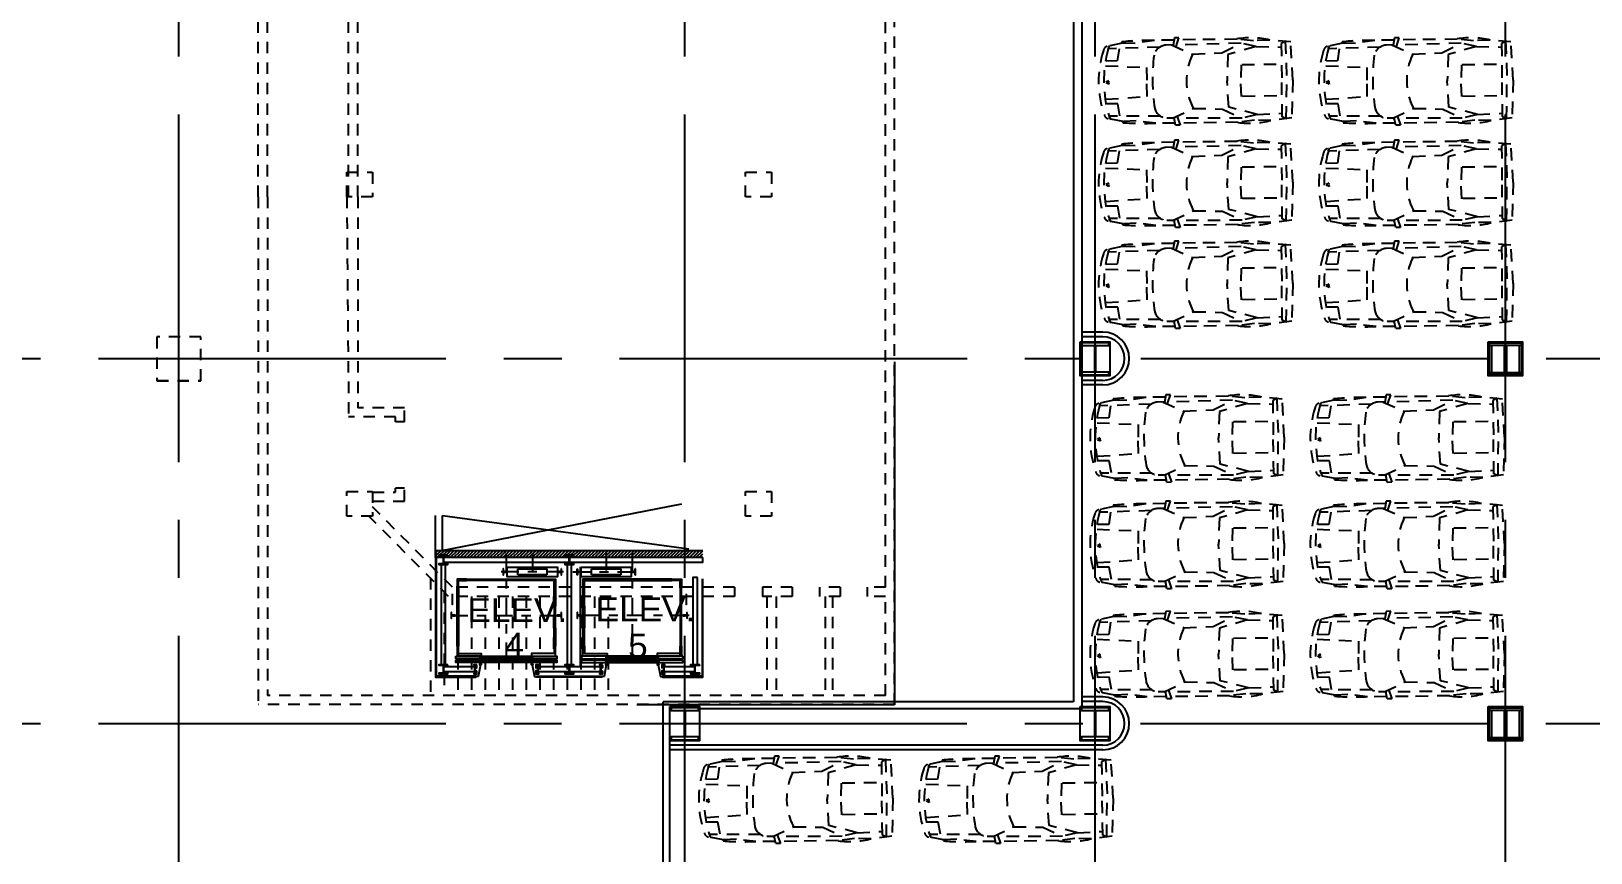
# Model space of a CAD drawing. Header units: millimetres. Extents: x 2148 to 2681, y 758 to 986.
# Drawn here: x 2517.98 to 2535.08, y 941.55 to 950.56 of the extents above; entities that cross this region are included whole.
import ezdxf

# ---------------------------------------------------------------- set-up
doc = ezdxf.new("R2010")
doc.units = ezdxf.units.MM
for name, pattern in [('ACAD_ISO02W100', [15, 12, -3]), ('CENTER2', [28.575, 19.05, -3.175, 3.175, -3.175]), ('DASHED2', [0.375, 0.25, -0.125]), ('HIDDEN', [0.375, 0.25, -0.125])]:
    doc.linetypes.add(name, pattern=pattern)
for name, color, linetype in [('A-Hatch', 253, 'Continuous'), ('ar elev', 2, 'Continuous'), ('cladding', 2, 'Continuous'), ('COL-EX', 2, 'Continuous'), ('COL-IN', 2, 'Continuous'), ('D', 1, 'Continuous'), ('DR', 7, 'Continuous'), ('ELAYOUT', 4, 'Continuous'), ('HATCH', 8, 'Continuous'), ('S_GRID LINES', 252, 'Continuous')]:
    doc.layers.add(name, color=color, linetype=linetype)
doc.styles.add('MMTX$0$ESMX$0$X-OPTA1D', font='x-opta1d')
pattern_1 = [(45, (194.40509, -15.722748), (-0.01796051224, 0.01796051224), [])]

# ---------------------------------------------------------------- blocks, each defined once
blk = doc.blocks.new('CAR-PL4')
at = {"layer": 'DR', "color": 8, "linetype": 'HIDDEN'}
for p, q in [((-1.084, -0.357), (-1.024, -0.06)), ((-0.972, -0.074), (-1.039, -0.108)), ((-0.991, -1.103), (-0.972, -0.074)), ((-0.973, -0.292), (-0.73, -0.253)), ((-0.73, -0.253), (-0.73, -0.034)), ((-0.637, -0.02), (-0.591, -0.835)), ((-0.34, -0.081), (-0.31, -0.024)), ((-0.307, -0.073), (-0.34, -0.081)), ((-0.303, -0.073), (-0.271, -0.081)), ((-0.271, -0.081), (-0.301, -0.024)), ((0.027, -0.02), (-0.019, -0.835)), ((0.12, -0.253), (0.119, -0.034)), ((0.362, -0.292), (0.12, -0.253)), ((0.361, -0.074), (0.428, -0.108)), ((0.381, -1.103), (0.361, -0.074)), ((0.473, -0.357), (0.413, -0.06)), ((-1.127, -1.001), (-1.074, -0.615)), ((-1.106, -0.352), (-1.073, -0.343)), ((-1.074, -0.615), (-1.084, -0.357)), ((0.495, -0.352), (0.462, -0.343)), ((0.463, -0.615), (0.473, -0.357)), ((0.516, -1.001), (0.463, -0.615)), ((-0.591, -0.835), (-0.295, -0.833)), ((-0.019, -0.835), (-0.316, -0.833)), ((-1.13, -1.385), (-1.127, -1.001)), ((-1.032, -1.366), (-1.03, -1.221)), ((0.421, -1.366), (0.42, -1.221)), ((0.519, -1.385), (0.516, -1.001)), ((-1.174, -1.393), (-1.024, -1.365)), ((-1.174, -1.485), (-1.174, -1.393)), ((-0.999, -1.426), (-1.174, -1.485)), ((-1.133, -1.81), (-1.13, -1.47)), ((-1.047, -2.715), (-1.033, -1.437)), ((-1.032, -1.337), (-0.843, -1.75)), ((0.421, -1.337), (0.232, -1.75)), ((0.388, -1.426), (0.563, -1.485)), ((0.563, -1.393), (0.414, -1.365)), ((0.436, -2.715), (0.422, -1.437)), ((0.522, -1.81), (0.52, -1.47)), ((0.563, -1.485), (0.563, -1.393)), ((-1.128, -2.637), (-1.133, -1.81)), ((-0.843, -1.75), (-0.863, -2.33)), ((0.232, -1.75), (0.252, -2.33)), ((0.517, -2.637), (0.522, -1.81)), ((-0.863, -2.33), (-1.041, -2.697)), ((-0.98, -3.015), (-0.828, -2.453)), ((-0.828, -2.453), (-0.302, -2.428)), ((0.217, -2.453), (-0.309, -2.428)), ((0.369, -3.015), (0.217, -2.453)), ((0.252, -2.33), (0.43, -2.697)), ((-1.094, -2.961), (-1.128, -2.637)), ((-0.98, -3.015), (-1.047, -2.715)), ((-0.618, -2.711), (-0.304, -2.7)), ((-0.616, -3.41), (-0.618, -2.711)), ((0.007, -2.711), (-0.306, -2.7)), ((0.005, -3.41), (0.007, -2.711)), ((0.369, -3.015), (0.436, -2.715)), ((0.483, -2.961), (0.517, -2.637)), ((-1.102, -3.289), (-1.094, -2.961)), ((-0.98, -3.015), (-0.962, -3.514)), ((0.369, -3.015), (0.351, -3.514)), ((0.491, -3.289), (0.483, -2.961)), ((-1.059, -3.702), (-1.102, -3.289)), ((0.448, -3.702), (0.491, -3.289)), ((-1.076, -3.594), (-0.301, -3.614)), ((-1.074, -3.597), (-1.032, -3.514)), ((-0.304, -3.733), (-1.059, -3.702)), ((-1.032, -3.514), (-0.302, -3.514)), ((0.465, -3.594), (-0.31, -3.614)), ((0.421, -3.514), (-0.309, -3.514)), ((-0.307, -3.733), (0.448, -3.702)), ((0.463, -3.597), (0.421, -3.514))]:
    blk.add_line(p, q, dxfattribs=at)
for centre, radius, start, end in [((-0.926, -0.08), 0.1, 99.1082, 168.6925), ((-0.305, -2.397), 2.416, 73.9881, 106.0119), ((-0.305, -1.881), 2.004, 71.4744, 108.5256), ((0.315, -0.08), 0.1, 11.3075, 80.8918), ((4.35, -0.819), 5.477, 175.0805, 181.8902), ((-4.96, -0.819), 5.477, 358.1098, 4.9195), ((-0.772, -1.237), 0.259, 103.928, 176.4903), ((-0.305, -4.704), 3.756, 81.9077, 98.0923), ((0.161, -1.237), 0.259, 3.5097, 76.072), ((-0.305, -2.814), 1.192, 63.3754, 116.6246), ((0.437, -2.887), 1.591, 170.8054, 194.642), ((-1.048, -2.887), 1.591, 345.358, 9.1946)]:
    blk.add_arc(centre, radius, start, end, dxfattribs=at)
blk = doc.blocks.new('EXISTING')
at = {"layer": 'HATCH', "linetype": 'HIDDEN', "ltscale": 0.5}
for p, q in [((-79723.244, -2172.163), (-79723.244, -2155.605)), ((-79723.144, -2173.45), (-79723.144, -2155.605)), ((-79730.123, -2167.884), (-79730.123, -2157.376)), ((-79730.023, -2167.884), (-79730.023, -2157.376)), ((-79729.132, -2167.884), (-79729.132, -2164.298)), ((-79729.032, -2167.884), (-79729.032, -2164.298)), ((-79730.123, -2167.884), (-79730.123, -2173.45)), ((-79730.023, -2167.884), (-79730.023, -2173.35)), ((-79729.153, -2167.884), (-79729.132, -2170.295)), ((-79729.032, -2167.884), (-79729.032, -2170.195)), ((-79728.519, -2170.195), (-79729.032, -2170.195)), ((-79728.519, -2170.349), (-79728.519, -2170.195)), ((-79728.619, -2170.295), (-79729.132, -2170.295)), ((-79728.619, -2170.349), (-79728.619, -2170.295)), ((-79728.519, -2170.349), (-79728.619, -2170.349)), ((-79728.869, -2171.12), (-79728.619, -2171.12)), ((-79728.619, -2171.12), (-79728.619, -2171.075)), ((-79728.519, -2171.075), (-79728.619, -2171.075)), ((-79728.519, -2171.22), (-79728.519, -2171.075)), ((-79728.869, -2171.22), (-79728.519, -2171.22)), ((-79727.994, -2172.163), (-79728.869, -2171.283)), ((-79728.036, -2172.263), (-79728.909, -2171.384)), ((-79728.236, -2172.061), (-79728.236, -2173.35)), ((-79724.901, -2172.163), (-79727.994, -2172.163)), ((-79724.901, -2172.163), (-79724.901, -2172.263)), ((-79724.267, -2172.163), (-79724.593, -2172.163)), ((-79724.593, -2172.163), (-79724.593, -2172.263)), ((-79724.267, -2172.163), (-79724.267, -2172.263)), ((-79723.742, -2172.163), (-79723.969, -2172.163)), ((-79723.969, -2172.163), (-79723.969, -2172.263)), ((-79723.742, -2172.163), (-79723.742, -2172.263)), ((-79723.244, -2172.163), (-79723.444, -2172.163)), ((-79723.444, -2172.163), (-79723.444, -2172.263)), ((-79728.086, -2172.213), (-79728.086, -2173.35)), ((-79724.901, -2172.263), (-79728.036, -2172.263)), ((-79727.936, -2172.263), (-79727.936, -2173.35)), ((-79727.786, -2172.263), (-79727.786, -2173.35)), ((-79727.636, -2172.263), (-79727.636, -2173.35)), ((-79727.486, -2172.263), (-79727.486, -2173.35)), ((-79727.336, -2172.263), (-79727.336, -2173.35)), ((-79727.186, -2172.263), (-79727.186, -2173.35)), ((-79727.036, -2172.263), (-79727.036, -2173.35)), ((-79726.886, -2172.263), (-79726.886, -2173.35)), ((-79726.736, -2172.263), (-79726.736, -2173.35)), ((-79726.586, -2172.263), (-79726.586, -2173.35)), ((-79726.436, -2172.263), (-79726.436, -2173.35)), ((-79726.286, -2172.263), (-79726.286, -2173.35)), ((-79724.267, -2172.263), (-79724.593, -2172.263)), ((-79724.545, -2172.263), (-79724.545, -2173.35)), ((-79724.443, -2172.263), (-79724.443, -2173.35)), ((-79723.742, -2172.263), (-79723.969, -2172.263)), ((-79723.905, -2172.263), (-79723.905, -2173.35)), ((-79723.826, -2172.263), (-79723.826, -2173.35)), ((-79723.244, -2172.263), (-79723.444, -2172.263)), ((-79723.244, -2173.35), (-79723.244, -2172.263)), ((-79723.244, -2173.35), (-79730.023, -2173.35)), ((-79723.144, -2173.45), (-79730.123, -2173.45))]:
    blk.add_line(p, q, dxfattribs=at)
at = {"layer": 'HATCH', "linetype": 'HIDDEN', "ltscale": 0.5, "elevation": 0}
for points in [[(-79728.869, -2167.614), (-79728.869, -2167.884), (-79729.153, -2167.884), (-79729.153, -2167.614)], [(-79724.494, -2167.614), (-79724.494, -2167.884), (-79724.779, -2167.884), (-79724.779, -2167.614)], [(-79728.869, -2171.114), (-79728.869, -2171.384), (-79729.153, -2171.384), (-79729.153, -2171.114)], [(-79724.494, -2171.114), (-79724.494, -2171.384), (-79724.779, -2171.384), (-79724.779, -2171.114)]]:
    blk.add_lwpolyline(points, close=True, dxfattribs=at)

msp = doc.modelspace()

# ---------------------------------------------------------------- hatches: boundary and pattern name
at = {"layer": 'HATCH'}
h = msp.add_hatch(dxfattribs=at)
h.set_pattern_fill('ANSI31', color=256, scale=0.008, style=0)
h.set_pattern_definition(pattern_1)
h.paths.add_polyline_path([(2522.4142418, 944.8659566), (2522.4142418, 944.7909566), (2522.4968782, 944.7909566), (2522.4968782, 944.80343), (2522.4960986, 944.8065483), (2522.4937599, 944.8088871), (2522.4906415, 944.8096667), (2522.4493233, 944.8096667), (2522.4493233, 944.8159034), (2522.5491107, 944.8159034), (2522.5491107, 944.8096667), (2522.5077925, 944.8096667), (2522.5046741, 944.8088871), (2522.5023353, 944.8065483), (2522.5007762, 944.80343), (2522.5007762, 944.7909566), (2523.87831, 944.7909566), (2523.87831, 944.80343), (2523.8775304, 944.8065483), (2523.8751916, 944.8088871), (2523.8720732, 944.8096667), (2523.8299754, 944.8096667), (2523.8299754, 944.8159034), (2523.9305424, 944.8159034), (2523.9305424, 944.8096667), (2523.8892242, 944.8096667), (2523.8853263, 944.8088871), (2523.8829875, 944.8065483), (2523.8822079, 944.80343), (2523.8822079, 944.7909566), (2525.191562, 944.7909566), (2525.191562, 944.8659566)])
h = msp.add_hatch(dxfattribs=at)
h.set_pattern_fill('ANSI31', color=256, scale=0.008, style=0)
h.set_pattern_definition(pattern_1)
h.paths.add_polyline_path([(2525.191562, 944.8659566), (2525.3465775, 944.8659566), (2525.3465775, 944.7909566), (2525.191562, 944.7909566)])

# ---------------------------------------------------------------- linework, layer by layer
at = {"ltscale": 0.5}
for p, q in [((2522.4142418, 944.7948902, 0), (2522.4142418, 945.2527429, 0)), ((2522.4892418, 944.8659566, 0), (2522.4892418, 945.2527429, 0))]:
    msp.add_line(p, q, dxfattribs=at)
at = {"ltscale": 0.05}
msp.add_line((2524.0005214, 944.6905716, 0), (2524.0005214, 943.5934157, 0), dxfattribs=at)
at = {"layer": 'A-Hatch'}
msp.add_line((2522.4142418, 944.7909566, 0), (2522.4142418, 944.8659566, 0), dxfattribs=at)
at = {"layer": 'ar elev', "color": 8, "linetype": 'CENTER2', "ltscale": 0.01}
for p, q in [((2523.1899329, 944.8408502, 0), (2523.1899329, 943.6137771, 0)), ((2523.4752624, 944.8408502, 0), (2523.4752624, 944.5555207, 0)), ((2524.286035, 944.8408503, 0), (2524.286035, 944.5555207, 0)), ((2524.570585, 944.8408503, 0), (2524.570585, 943.6137772, 0)), ((2523.8158472, 944.6334796, 0), (2523.1086624, 944.6334796, 0)), ((2523.9204747, 944.6334796, 0), (2524.6354333, 944.6334796, 0)), ((2522.5771759, 944.1571507, 0), (2523.8026898, 944.1571507, 0)), ((2525.1936372, 944.1571507, 0), (2523.9406771, 944.1571507, 0))]:
    msp.add_line(p, q, dxfattribs=at)
at = {"layer": 'ar elev', "color": 8}
for p, q in [((2522.6052411, 944.3816723, 0), (2522.5896493, 944.3816723, 0)), ((2522.5974452, 944.3840111, 0), (2522.595886, 944.3832315, 0)), ((2522.595886, 944.3832315, 0), (2522.595886, 944.3801131, 0)), ((2522.595886, 944.3801131, 0), (2522.5990044, 944.3801131, 0)), ((2522.5974452, 944.3894682, 0), (2522.5974452, 944.274089, 0)), ((2522.5990044, 944.3832315, 0), (2522.5974452, 944.3840111, 0)), ((2522.599784, 944.3816723, 0), (2522.5990044, 944.3832315, 0)), ((2522.5990044, 944.3801131, 0), (2522.599784, 944.3816723, 0)), ((2525.1708686, 944.3816723, 0), (2525.1560564, 944.3816723, 0)), ((2525.1630727, 944.3840111, 0), (2525.1615135, 944.3832315, 0)), ((2525.1615135, 944.3832315, 0), (2525.1615135, 944.3801132, 0)), ((2525.1615135, 944.3801132, 0), (2525.1646318, 944.3801132, 0)), ((2525.1630727, 944.3894682, 0), (2525.1630727, 944.2740891, 0)), ((2525.1646318, 944.3832315, 0), (2525.1630727, 944.3840111, 0)), ((2525.1654114, 944.3816723, 0), (2525.1646318, 944.3832315, 0)), ((2525.1646318, 944.3801132, 0), (2525.1654114, 944.3816723, 0)), ((2522.6052411, 944.2818849, 0), (2522.5896493, 944.2818849, 0)), ((2522.5974452, 944.2842237, 0), (2522.595886, 944.2834441, 0)), ((2522.595886, 944.2834441, 0), (2522.595886, 944.2803257, 0)), ((2522.595886, 944.2803257, 0), (2522.5974452, 944.2795461, 0)), ((2522.5990044, 944.2834441, 0), (2522.5974452, 944.2842237, 0)), ((2522.5974452, 944.2795461, 0), (2522.5990044, 944.2803257, 0)), ((2522.599784, 944.2818849, 0), (2522.5990044, 944.2834441, 0)), ((2522.5990044, 944.2803257, 0), (2522.599784, 944.2818849, 0)), ((2525.1708686, 944.2818849, 0), (2525.1560564, 944.2818849, 0)), ((2525.1630727, 944.2842237, 0), (2525.1615135, 944.2834441, 0)), ((2525.1615135, 944.2834441, 0), (2525.1615135, 944.2803258, 0)), ((2525.1615135, 944.2803258, 0), (2525.1630727, 944.2795462, 0)), ((2525.1646318, 944.2834441, 0), (2525.1630727, 944.2842237, 0)), ((2525.1630727, 944.2795462, 0), (2525.1646318, 944.2803258, 0)), ((2525.1654114, 944.2818849, 0), (2525.1646318, 944.2834441, 0)), ((2525.1646318, 944.2803258, 0), (2525.1654114, 944.2818849, 0))]:
    msp.add_line(p, q, dxfattribs=at)
at = {"layer": 'ar elev', "elevation": 0}
for points in [[(2522.4243764, 944.8509849), (2522.4142418, 944.8509849), (2522.4142418, 943.481247), (2522.8562688, 943.481247), (2522.8562688, 943.4913817), (2522.4243765, 943.4913816), (2522.4243764, 944.8408502)], [(2522.7549222, 944.5383697), (2522.7549222, 944.5531819), (2522.6496777, 944.5531819), (2522.6496777, 944.4604108), (2522.6652695, 944.4604108), (2522.6652695, 944.5383697), (2522.7549222, 944.5383697)], [(2523.6249435, 944.5383697), (2523.6249435, 944.5531819), (2523.7301881, 944.5531819), (2523.7301881, 944.4604108), (2523.7145963, 944.4604108), (2523.7145963, 944.5383697), (2523.6249435, 944.5383697)], [(2524.1355744, 944.5383697), (2524.1355744, 944.5531819), (2524.0303298, 944.5531819), (2524.0303298, 944.4604108), (2524.0459216, 944.4604108), (2524.0459216, 944.5383697), (2524.1355744, 944.5383697)], [(2525.3361414, 944.5590627), (2525.3361414, 943.4913817), (2524.9042491, 943.4913817), (2524.9042491, 943.481247), (2525.3462761, 943.481247), (2525.3462761, 944.5590627)], [(2525.0055957, 944.5383697), (2525.0055957, 944.5531819), (2525.1108402, 944.5531819), (2525.1108402, 944.4604108), (2525.0952484, 944.4604108), (2525.0952484, 944.5383697), (2525.0055957, 944.5383697)], [(2523.7301881, 943.8203682), (2523.7145963, 943.8203682), (2523.7145963, 943.7385114), (2523.4651278, 943.7385114), (2523.4651278, 943.7112258), (2523.7301881, 943.7112258), (2523.7301881, 943.8203682)], [(2524.0303298, 943.8203682), (2524.0459216, 943.8203682), (2524.0459216, 943.7385114), (2524.2953901, 943.7385114), (2524.2953901, 943.7112258), (2524.0303298, 943.7112258), (2524.0303298, 943.8203682)], [(2522.6348655, 943.6660096), (2523.7450003, 943.6660096), (2523.7450003, 943.638724), (2522.6348655, 943.638724), (2522.6348655, 943.6660096)], [(2522.9061626, 943.6137771), (2522.8812157, 943.4859245), (2522.8562689, 943.4859245)], [(2523.4737034, 943.6137771), (2523.4986502, 943.4859245), (2523.5235971, 943.4859245)], [(2525.1256524, 943.6660096), (2524.0155176, 943.6660096), (2524.0155176, 943.638724), (2525.1256524, 943.638724), (2525.1256524, 943.6660096)], [(2524.2868147, 943.6137771), (2524.2618679, 943.4859245), (2524.2369211, 943.4859245)], [(2524.8543555, 943.6137772), (2524.8793024, 943.4859246), (2524.9042492, 943.4859246)]]:
    msp.add_lwpolyline(points, dxfattribs=at)
for points in [[(2522.5491107, 944.8159034), (2522.4493233, 944.8159034), (2522.4493233, 944.8096667), (2522.4906415, 944.8096667), (2522.4937599, 944.8088871), (2522.4960986, 944.8065483), (2522.4968782, 944.80343), (2522.4968782, 944.7285894), (2522.4960986, 944.7254711), (2522.4937599, 944.7223527), (2522.4906415, 944.7215731), (2522.4493233, 944.7215731), (2522.4493233, 944.716116), (2522.5491107, 944.716116), (2522.5491107, 944.7215731), (2522.5077925, 944.7215731), (2522.5046741, 944.7223527), (2522.5023353, 944.7254711), (2522.5007762, 944.7285894), (2522.5007762, 944.80343), (2522.5023353, 944.8065483), (2522.5046741, 944.8088871), (2522.5077925, 944.8096667), (2522.5491107, 944.8096667)], [(2523.8892242, 944.8096667), (2523.9305424, 944.8096667), (2523.9305424, 944.8159034), (2523.8299754, 944.8159034), (2523.8299754, 944.8096667), (2523.8720732, 944.8096667), (2523.8751916, 944.8088871), (2523.8775304, 944.8065483), (2523.87831, 944.80343), (2523.87831, 944.7285894), (2523.8775304, 944.7254711), (2523.8751916, 944.7223527), (2523.8720733, 944.7215731), (2523.8299754, 944.7215731), (2523.8299754, 944.716116), (2523.9305424, 944.716116), (2523.9305424, 944.7215731), (2523.8892242, 944.7215731), (2523.8853263, 944.7223527), (2523.8829875, 944.7254711), (2523.8822079, 944.7285894), (2523.8822079, 944.80343), (2523.8829875, 944.8065483), (2523.8853263, 944.8088871)], [(2523.8829875, 944.7254711), (2523.8822079, 944.7285894), (2523.8822079, 944.80343), (2523.8829875, 944.8065483), (2523.8853263, 944.8088871), (2523.8892242, 944.8096667), (2523.9305424, 944.8096667), (2523.9305424, 944.8159034), (2523.8299754, 944.8159034), (2523.8299754, 944.8096667), (2523.8720732, 944.8096667), (2523.8751916, 944.8088871), (2523.8775304, 944.8065483), (2523.87831, 944.80343), (2523.87831, 944.7285894), (2523.8775304, 944.7254711), (2523.8751916, 944.7223527), (2523.8720733, 944.7215731), (2523.8299754, 944.7215731), (2523.8299754, 944.716116), (2523.9305424, 944.716116), (2523.9305424, 944.7215731), (2523.8892242, 944.7215731), (2523.8853263, 944.7223527)], [(2523.2000675, 944.685712), (2523.7496778, 944.685712), (2523.7496778, 944.5812471), (2523.2000675, 944.5812471)], [(2523.6218252, 944.5531819), (2523.6249435, 944.5531819), (2523.6249435, 944.5531819), (2523.6218252, 944.5531819)], [(2524.0108401, 944.685712), (2524.5604504, 944.685712), (2524.5604504, 944.5812471), (2524.0108401, 944.5812471)], [(2524.1386927, 944.5531819), (2524.1355744, 944.5531819), (2524.1355744, 944.5531819), (2524.1386927, 944.5531819)], [(2522.6496777, 944.2592768), (2522.6652695, 944.2592768), (2522.6652695, 944.0215022), (2522.6496777, 944.0215022)], [(2523.7301881, 944.2592768), (2523.7145963, 944.2592768), (2523.7145963, 944.0215022), (2523.7301881, 944.0215022)], [(2524.0303298, 944.2592768), (2524.0459216, 944.2592768), (2524.0459216, 944.0215022), (2524.0303298, 944.0215022)], [(2525.1108402, 944.2592768), (2525.0952484, 944.2592768), (2525.0952484, 944.0215022), (2525.1108402, 944.0215022)], [(2522.6348655, 943.7112258), (2523.7450003, 943.7112258), (2523.7450003, 943.6808218), (2522.6348655, 943.6808218)], [(2522.6652695, 943.8203682), (2522.6496777, 943.8203682), (2522.6496777, 943.7112258), (2522.6652695, 943.7112258)], [(2522.6652695, 943.7385114), (2522.914738, 943.7385114), (2522.914738, 943.7112258), (2522.6652695, 943.7112258)], [(2522.9022645, 943.708887), (2523.4776012, 943.708887), (2523.4776012, 943.691736), (2522.9022645, 943.691736)], [(2525.1256524, 943.7112258), (2524.0155176, 943.7112258), (2524.0155176, 943.6808218), (2525.1256524, 943.6808218)], [(2524.8582534, 943.708887), (2524.2829167, 943.708887), (2524.2829167, 943.691736), (2524.8582534, 943.691736)], [(2525.0952484, 943.7385114), (2524.8457799, 943.7385114), (2524.8457799, 943.7112258), (2525.0952484, 943.7112258)], [(2525.0952484, 943.8203682), (2525.1108402, 943.8203682), (2525.1108402, 943.7112258), (2525.0952484, 943.7112258)], [(2522.5498903, 943.6161159), (2522.4493233, 943.6161159), (2522.4493233, 943.6098792), (2522.4906415, 943.6098792), (2522.4945395, 943.6090996), (2522.4968782, 943.6067608), (2522.4976578, 943.6036425), (2522.4976578, 943.5288019), (2522.4968782, 943.524904), (2522.4945395, 943.5225652), (2522.4906415, 943.5217856), (2522.4493233, 943.5217856), (2522.4493233, 943.5163285), (2522.5498903, 943.5163285), (2522.5498903, 943.5217856), (2522.5077925, 943.5217856), (2522.5046741, 943.5225652), (2522.5023354, 943.524904), (2522.5015558, 943.5288019), (2522.5015558, 943.6036425), (2522.5023354, 943.6067608), (2522.5046741, 943.6090996), (2522.5077925, 943.6098792), (2522.5498903, 943.6098792)], [(2522.8648443, 943.6161159), (2522.8321015, 943.6161159), (2522.8321015, 943.6153363), (2522.8328811, 943.6137771), (2522.8344403, 943.6129975), (2522.857828, 943.6129975), (2522.8609463, 943.6114384), (2522.8617259, 943.6090996), (2522.8617259, 943.5857119), (2522.8625055, 943.5841527), (2522.8640647, 943.5833732), (2522.8648443, 943.5833732)], [(2522.8648443, 943.5482917), (2522.8625055, 943.5482917), (2522.8617259, 943.5467325), (2522.8617259, 943.5233448), (2522.8609463, 943.5202264), (2522.857828, 943.5186673), (2522.8328811, 943.5186673), (2522.8321015, 943.5171081), (2522.8321015, 943.5163285), (2522.8648443, 943.5163285)], [(2522.8484729, 943.6129975), (2522.8437954, 943.6129975), (2522.8437954, 943.5186673), (2522.8484729, 943.5186673)], [(2522.8944686, 943.6566545), (2523.4846175, 943.6566545), (2523.4846175, 943.6402832), (2522.8944686, 943.6402832)], [(2522.9131789, 943.638724), (2522.8991463, 943.638724), (2522.8975871, 943.6379444), (2522.8975871, 943.6371648), (2522.8975871, 943.6332669), (2522.8983667, 943.6332669), (2522.8983667, 943.6371648), (2522.9139584, 943.6371648), (2522.9139584, 943.6145567), (2522.8983667, 943.6145567), (2522.8983667, 943.6184547), (2522.8975871, 943.6184547), (2522.8975871, 943.6153363), (2522.8975871, 943.6137771), (2522.8991463, 943.6137771), (2522.9131789, 943.6137771), (2522.914738, 943.6137771), (2522.914738, 943.6153363), (2522.914738, 943.6371648), (2522.914738, 943.6379444)], [(2523.4822788, 943.6379444), (2523.4807197, 943.638724), (2523.4666871, 943.638724), (2523.4651279, 943.6379444), (2523.4651279, 943.6371648), (2523.4651279, 943.6153363), (2523.4651279, 943.6137771), (2523.4666871, 943.6137771), (2523.4807197, 943.6137771), (2523.4822788, 943.6137771), (2523.4822788, 943.6184547), (2523.4814992, 943.6184547), (2523.4814992, 943.6145567), (2523.4659075, 943.6145567), (2523.4659075, 943.6371648), (2523.4814992, 943.6371648), (2523.4814992, 943.6332669), (2523.4822788, 943.6332669)], [(2523.5477642, 943.6153363), (2523.5477642, 943.6161159), (2523.5150215, 943.6161159), (2523.5150215, 943.5833732), (2523.5158011, 943.5833732), (2523.5173603, 943.5841528), (2523.5181399, 943.5857119), (2523.5181399, 943.6090996), (2523.5189194, 943.6114384), (2523.5220378, 943.6129975), (2523.5454255, 943.6129975), (2523.5469846, 943.6137771)], [(2523.5189194, 943.5202265), (2523.5181399, 943.5233448), (2523.5181399, 943.5467325), (2523.5173603, 943.5482917), (2523.5158011, 943.5482917), (2523.5150215, 943.5482917), (2523.5150215, 943.5163285), (2523.5477642, 943.5163285), (2523.5477642, 943.5171081), (2523.5469846, 943.5186673), (2523.5454255, 943.5186673), (2523.5220378, 943.5186673)], [(2523.5360704, 943.6129975), (2523.5313929, 943.6129975), (2523.5313929, 943.5186673), (2523.5360704, 943.5186673)], [(2523.8892242, 943.6098792), (2523.9305424, 943.6098792), (2523.9305424, 943.6161159), (2523.8299755, 943.6161159), (2523.8299755, 943.6098792), (2523.8720733, 943.6098792), (2523.8751916, 943.6090996), (2523.8775304, 943.6067608), (2523.87831, 943.6036425), (2523.87831, 943.5288019), (2523.8775304, 943.524904), (2523.8751916, 943.5225652), (2523.8720733, 943.5217856), (2523.8299755, 943.5217856), (2523.8299755, 943.5163285), (2523.9305424, 943.5163285), (2523.9305424, 943.5217856), (2523.8892242, 943.5217856), (2523.8853263, 943.5225652), (2523.8829875, 943.524904), (2523.8822079, 943.5288019), (2523.8822079, 943.6036425), (2523.8829875, 943.6067608), (2523.8853263, 943.6090996)], [(2524.2454964, 943.6161159), (2524.2135333, 943.6161159), (2524.2135333, 943.6153363), (2524.2135333, 943.6137771), (2524.2150924, 943.6129976), (2524.2384801, 943.6129976), (2524.2415985, 943.6114384), (2524.2431576, 943.6090996), (2524.2431576, 943.5857119), (2524.2431576, 943.5841528), (2524.2447168, 943.5833732), (2524.2454964, 943.5833732)], [(2524.2454964, 943.5482917), (2524.2431576, 943.5482917), (2524.2431576, 943.5233448), (2524.2415985, 943.5202265), (2524.2384801, 943.5186673), (2524.2135333, 943.5186673), (2524.2135333, 943.5163285), (2524.2454964, 943.5163285)], [(2524.229125, 943.6129976), (2524.2244475, 943.6129976), (2524.2244475, 943.5186673), (2524.229125, 943.5186673)], [(2524.8660493, 943.6566545), (2524.2759004, 943.6566545), (2524.2759004, 943.6402832), (2524.8660493, 943.6402832)], [(2524.2961698, 943.6371648), (2524.2946106, 943.638724), (2524.2797984, 943.638724), (2524.2782392, 943.6371648), (2524.2782392, 943.6332669), (2524.2797984, 943.6332669), (2524.2797984, 943.6371648), (2524.2946106, 943.6371648), (2524.2946106, 943.6145567), (2524.2797984, 943.6145567), (2524.2797984, 943.6184547), (2524.2782392, 943.6184547), (2524.2782392, 943.6153363), (2524.2790188, 943.6137771), (2524.2797984, 943.6137771), (2524.2946106, 943.6137771), (2524.2953902, 943.6137771), (2524.2961698, 943.6153363)], [(2524.862931, 943.6379444), (2524.8613718, 943.638724), (2524.8473392, 943.638724), (2524.84578, 943.6379444), (2524.84578, 943.6371648), (2524.84578, 943.6153363), (2524.84578, 943.6137772), (2524.8473392, 943.6137772), (2524.8613718, 943.6137772), (2524.862931, 943.6137772), (2524.862931, 943.6184547), (2524.8621514, 943.6184547), (2524.8621514, 943.6145567), (2524.8465596, 943.6145567), (2524.8465596, 943.6371648), (2524.8621514, 943.6371648), (2524.8621514, 943.6332669), (2524.862931, 943.6332669)], [(2524.9026899, 943.6129976), (2524.9260776, 943.6129976), (2524.9276368, 943.6137772), (2524.9284164, 943.6153363), (2524.9284164, 943.6161159), (2524.8956736, 943.6161159), (2524.8956736, 943.5833732), (2524.8964532, 943.5833732), (2524.8980124, 943.5841528), (2524.898792, 943.585712), (2524.898792, 943.6090996), (2524.9003512, 943.6114384)], [(2524.898792, 943.5233448), (2524.898792, 943.5467325), (2524.8980124, 943.5482917), (2524.8964532, 943.5482917), (2524.8956736, 943.5482917), (2524.8956736, 943.5163285), (2524.9284164, 943.5163285), (2524.9284164, 943.5171081), (2524.9276368, 943.5186673), (2524.9260776, 943.5186673), (2524.9026899, 943.5186673), (2524.9003512, 943.5202265)], [(2524.9167225, 943.6129976), (2524.912045, 943.6129976), (2524.912045, 943.5186673), (2524.9167225, 943.5186673)], [(2525.3111946, 943.6161159), (2525.2114072, 943.6161159), (2525.2114072, 943.6098792), (2525.2527254, 943.6098792), (2525.2558438, 943.6090996), (2525.2581825, 943.6067609), (2525.2589621, 943.6036425), (2525.2589621, 943.528802), (2525.2581825, 943.524904), (2525.2558438, 943.5225652), (2525.2527254, 943.5217857), (2525.2114072, 943.5217857), (2525.2114072, 943.5163285), (2525.3111946, 943.5163285), (2525.3111946, 943.5217857), (2525.2698764, 943.5217857), (2525.266758, 943.5225652), (2525.2644192, 943.524904), (2525.2628601, 943.528802), (2525.2628601, 943.6036425), (2525.2644192, 943.6067609), (2525.266758, 943.6090996), (2525.2698764, 943.6098792), (2525.3111946, 943.6098792)], [(2523.5235971, 943.4913817), (2524.236921, 943.4913817), (2524.236921, 943.481247), (2523.5235971, 943.481247)]]:
    msp.add_lwpolyline(points, close=True, dxfattribs=at)
at = {"layer": 'ar elev', "color": 3, "elevation": 0}
for points in [[(2522.5241638, 944.716116), (2522.4742701, 944.716116), (2522.4742702, 943.6161159), (2522.5241639, 943.6161159)], [(2523.87831, 944.7909566), (2522.5015558, 944.7909565), (2522.5015558, 944.7410628), (2523.87831, 944.7410629)], [(2523.9055956, 944.716116), (2523.8557019, 944.716116), (2523.8557019, 943.6161159), (2523.9055956, 943.6161159)], [(2525.346562, 944.7909566), (2523.8822079, 944.7909566), (2523.8822079, 944.7410629), (2525.346562, 944.7410629)], [(2525.2862477, 944.5715627), (2525.236354, 944.5715627), (2525.236354, 943.6161159), (2525.2862477, 943.6161159)], [(2522.8437954, 943.591169), (2522.5015558, 943.591169), (2522.5015558, 943.5412753), (2522.8437954, 943.5412753)], [(2523.87831, 943.5911691), (2523.5360704, 943.5911691), (2523.5360704, 943.5412754), (2523.87831, 943.5412754)], [(2524.2244475, 943.5911691), (2523.8822079, 943.5911691), (2523.8822079, 943.5412754), (2524.2244475, 943.5412754)], [(2525.2589621, 943.5911691), (2524.9167225, 943.5911691), (2524.9167225, 943.5412754), (2525.2589621, 943.5412754)]]:
    msp.add_lwpolyline(points, close=True, dxfattribs=at)
at = {"layer": 'ar elev', "color": 8, "elevation": 0}
for points in [[(2522.7549222, 944.5531819), (2523.6249435, 944.5531819), (2523.6249435, 944.5383697), (2522.7549222, 944.5383697)], [(2522.7549222, 944.5485044), (2523.6249435, 944.5485044), (2523.6249435, 944.5430472), (2522.7549222, 944.5430472)], [(2523.1751207, 944.6358183), (2523.1642064, 944.6358183), (2523.1618677, 944.6365979), (2523.1610881, 944.6389367), (2523.1595289, 944.6631039), (2523.1587493, 944.6646631), (2523.1571901, 944.6654427), (2523.1556309, 944.6654427), (2523.1556309, 944.6015164), (2523.1571901, 944.6015164), (2523.1587493, 944.602296), (2523.1595289, 944.6038552), (2523.1610881, 944.6272429), (2523.1618677, 944.6295816), (2523.1642064, 944.6311408), (2523.1751207, 944.6311408), (2523.1774594, 944.6295816), (2523.1992879, 944.6295816), (2523.2000675, 944.6295816), (2523.2000675, 944.6365979), (2523.1992879, 944.6373775), (2523.1774594, 944.6373775)], [(2523.7941143, 944.6654427), (2523.7925552, 944.6654427), (2523.790996, 944.6646631), (2523.7902164, 944.663104), (2523.7886572, 944.6389367), (2523.7878776, 944.6365979), (2523.7855389, 944.6358183), (2523.7746246, 944.6358183), (2523.7722859, 944.6373775), (2523.7504574, 944.6373775), (2523.7496778, 944.6365979), (2523.7496778, 944.6295816), (2523.7722859, 944.6295816), (2523.7746246, 944.6311408), (2523.7855389, 944.6311408), (2523.7878776, 944.6295816), (2523.7886572, 944.6272429), (2523.7902164, 944.6038552), (2523.790996, 944.602296), (2523.7925552, 944.6015164), (2523.7941143, 944.6015164)], [(2523.9664035, 944.6654427), (2523.9679627, 944.6654427), (2523.9695219, 944.6646631), (2523.9703015, 944.663104), (2523.9710811, 944.6389367), (2523.9726402, 944.6365979), (2523.974979, 944.6358184), (2523.9858932, 944.6358184), (2523.988232, 944.6373775), (2524.0100605, 944.6373775), (2524.0108401, 944.6365979), (2524.0108401, 944.6295816), (2524.0100605, 944.6295816), (2523.988232, 944.6295816), (2523.9858932, 944.6311408), (2523.974979, 944.6311408), (2523.9726402, 944.6295816), (2523.9710811, 944.6272429), (2523.9703015, 944.6038552), (2523.9695219, 944.602296), (2523.9679627, 944.6015164), (2523.9664035, 944.6015164)], [(2525.0055957, 944.5531819), (2524.1355744, 944.5531819), (2524.1355744, 944.5383697), (2525.0055957, 944.5383697)], [(2525.0055957, 944.5485044), (2524.1355744, 944.5485044), (2524.1355744, 944.5430472), (2525.0055957, 944.5430472)], [(2524.6048869, 944.6654427), (2524.6033277, 944.6654427), (2524.6017686, 944.6646631), (2524.600989, 944.663104), (2524.6002094, 944.6389367), (2524.5986502, 944.6365979), (2524.5963114, 944.6358184), (2524.5853972, 944.6358184), (2524.5830584, 944.6373775), (2524.5612299, 944.6373775), (2524.5604504, 944.6365979), (2524.5604504, 944.6295816), (2524.5612299, 944.6295816), (2524.5830584, 944.6295816), (2524.5853972, 944.6311408), (2524.5963114, 944.6311408), (2524.5986502, 944.6295816), (2524.6002094, 944.6272429), (2524.600989, 944.6038552), (2524.6017686, 944.602296), (2524.6033277, 944.6015164), (2524.6048869, 944.6015164)], [(2522.6496777, 944.4604108), (2522.6652695, 944.4604108), (2522.6652695, 944.2592768), (2522.6496777, 944.2592768)], [(2522.6543552, 944.4604108), (2522.6598123, 944.4604108), (2522.6598123, 944.2592768), (2522.6543552, 944.2592768)], [(2523.7145963, 944.4604108), (2523.7301881, 944.4604108), (2523.7301881, 944.2592768), (2523.7145963, 944.2592768)], [(2523.7200534, 944.4604108), (2523.7247309, 944.4604108), (2523.7247309, 944.2592768), (2523.7200534, 944.2592768)], [(2524.0459216, 944.4604108), (2524.0303298, 944.4604108), (2524.0303298, 944.2592768), (2524.0459216, 944.2592768)], [(2524.0404645, 944.4604108), (2524.035787, 944.4604108), (2524.035787, 944.2592768), (2524.0404645, 944.2592768)], [(2525.1108402, 944.4604108), (2525.0952484, 944.4604108), (2525.0952484, 944.2592768), (2525.1108402, 944.2592768)], [(2525.1061627, 944.4604108), (2525.1007056, 944.4604108), (2525.1007056, 944.2592768), (2525.1061627, 944.2592768)], [(2522.630188, 944.160269), (2522.6294084, 944.1610486), (2522.6075799, 944.1610486), (2522.6075799, 944.160269), (2522.6052411, 944.1594894), (2522.5943269, 944.1594894), (2522.5919881, 944.160269), (2522.5912085, 944.1626078), (2522.5896493, 944.1867751), (2522.5888697, 944.1883342), (2522.5857514, 944.1883342), (2522.5857514, 944.1251875), (2522.5873106, 944.1251875), (2522.5888697, 944.1259671), (2522.5896493, 944.1267467), (2522.5912085, 944.150914), (2522.5919881, 944.1532527), (2522.5943269, 944.1548119), (2522.6052411, 944.1548119), (2522.6075799, 944.1532527), (2522.6153758, 944.1532527), (2522.6294084, 944.1532527), (2522.630188, 944.1532527)], [(2523.7941144, 944.1883342), (2523.7925552, 944.1883342), (2523.790996, 944.1883342), (2523.7902164, 944.1867751), (2523.7886572, 944.1626078), (2523.7878776, 944.160269), (2523.7855389, 944.1594895), (2523.7746246, 944.1594895), (2523.7722859, 944.1610486), (2523.76449, 944.1610486), (2523.7504574, 944.1610486), (2523.7496778, 944.160269), (2523.7496778, 944.1532527), (2523.7504574, 944.1532527), (2523.7722859, 944.1532527), (2523.7746246, 944.1548119), (2523.7855389, 944.1548119), (2523.7878776, 944.1532527), (2523.7886572, 944.150914), (2523.7902164, 944.1267467), (2523.790996, 944.1259671), (2523.7925552, 944.1251875), (2523.7941144, 944.1251875)], [(2523.9703015, 944.1867751), (2523.9695219, 944.1883342), (2523.9664035, 944.1883342), (2523.9664035, 944.1251875), (2523.9687423, 944.1251875), (2523.9703015, 944.1267467), (2523.9718607, 944.150914), (2523.9726402, 944.1532527), (2523.974979, 944.1548119), (2523.9866728, 944.1548119), (2523.988232, 944.1532527), (2523.9960279, 944.1532527), (2524.0100605, 944.1532527), (2524.0108401, 944.1532527), (2524.0108401, 944.160269), (2524.0100605, 944.1610486), (2523.988232, 944.1610486), (2523.988232, 944.160269), (2523.9866728, 944.1594895), (2523.974979, 944.1594895), (2523.9726402, 944.160269), (2523.9718607, 944.1626078)], [(2525.1747665, 944.1883343), (2525.1732073, 944.1883343), (2525.1716481, 944.1883343), (2525.1708686, 944.1867751), (2525.170089, 944.1626078), (2525.1685298, 944.1602691), (2525.166191, 944.1594895), (2525.1552768, 944.1594895), (2525.152938, 944.1610486), (2525.1459217, 944.1610486), (2525.1311095, 944.1610486), (2525.1303299, 944.1602691), (2525.1303299, 944.1532528), (2525.1311095, 944.1532528), (2525.152938, 944.1532528), (2525.1552768, 944.1548119), (2525.166191, 944.1548119), (2525.1685298, 944.1532528), (2525.170089, 944.150914), (2525.1708686, 944.1267467), (2525.1716481, 944.1259671), (2525.1732073, 944.1251876), (2525.1747665, 944.1251876)], [(2522.6496777, 944.0215022), (2522.6652695, 944.0215022), (2522.6652695, 943.8203682), (2522.6496777, 943.8203682)], [(2522.6543552, 944.0215022), (2522.6598123, 944.0215022), (2522.6598123, 943.8203682), (2522.6543552, 943.8203682)], [(2523.7145963, 944.0215022), (2523.7301881, 944.0215022), (2523.7301881, 943.8203682), (2523.7145963, 943.8203682)], [(2523.7200534, 944.0215022), (2523.7247309, 944.0215022), (2523.7247309, 943.8203682), (2523.7200534, 943.8203682)], [(2524.0459216, 944.0215022), (2524.0303298, 944.0215022), (2524.0303298, 943.8203682), (2524.0459216, 943.8203682)], [(2524.0404645, 944.0215022), (2524.035787, 944.0215022), (2524.035787, 943.8203682), (2524.0404645, 943.8203682)], [(2525.1108402, 944.0215022), (2525.0952484, 944.0215022), (2525.0952484, 943.8203682), (2525.1108402, 943.8203682)], [(2525.1061627, 944.0215022), (2525.1007056, 944.0215022), (2525.1007056, 943.8203682), (2525.1061627, 943.8203682)]]:
    msp.add_lwpolyline(points, close=True, dxfattribs=at)
at = {"layer": 'ar elev', "linetype": 'ACAD_ISO02W100', "ltscale": 0.3, "elevation": 0}
for points in [[(2523.3146671, 944.6662223), (2523.6350782, 944.6662223), (2523.6350782, 944.5999572), (2523.3146671, 944.5999572)], [(2524.1254397, 944.6662223), (2524.4458508, 944.6662223), (2524.4458508, 944.5999573), (2524.1254397, 944.5999573)]]:
    msp.add_lwpolyline(points, close=True, dxfattribs=at)
at = {"layer": 'cladding', "elevation": 0}
for points in [[(2529.4839329, 947.156811), (2529.8089329, 947.156811), (2529.8089329, 946.781811), (2529.4839329, 946.781811)], [(2533.9589329, 947.156811), (2534.3339329, 947.156811), (2534.3339329, 946.781811), (2533.9589329, 946.781811)], [(2524.9839329, 943.156811), (2525.3089329, 943.156811), (2525.3089329, 942.781811), (2524.9839329, 942.781811)], [(2529.4839329, 943.156811), (2529.8089329, 943.156811), (2529.8089329, 942.781811), (2529.4839329, 942.781811)], [(2533.9589329, 943.156811), (2534.3339329, 943.156811), (2534.3339329, 942.781811), (2533.9589329, 942.781811)]]:
    msp.add_lwpolyline(points, close=True, dxfattribs=at)
at = {"layer": 'COL-EX', "elevation": 0}
for points in [[(2529.6564709, 947.114311), (2529.7989709, 947.114311), (2529.7989709, 947.144311), (2529.4989709, 947.144311), (2529.4989709, 947.114311), (2529.6414709, 947.114311), (2529.6414709, 946.824311), (2529.4989709, 946.824311), (2529.4989709, 946.794311), (2529.7989709, 946.794311), (2529.7989709, 946.824311), (2529.6564709, 946.824311)], [(2525.1564709, 943.114311), (2525.2989709, 943.114311), (2525.2989709, 943.144311), (2524.9989709, 943.144311), (2524.9989709, 943.114311), (2525.1414709, 943.114311), (2525.1414709, 942.824311), (2524.9989709, 942.824311), (2524.9989709, 942.794311), (2525.2989709, 942.794311), (2525.2989709, 942.824311), (2525.1564709, 942.824311)], [(2529.6564709, 943.114311), (2529.7989709, 943.114311), (2529.7989709, 943.144311), (2529.4989709, 943.144311), (2529.4989709, 943.114311), (2529.6414709, 943.114311), (2529.6414709, 942.824311), (2529.4989709, 942.824311), (2529.4989709, 942.794311), (2529.7989709, 942.794311), (2529.7989709, 942.824311), (2529.6564709, 942.824311)]]:
    msp.add_lwpolyline(points, close=True, dxfattribs=at)
at = {"layer": 'COL-IN'}
for p, q in [((2533.9739709, 947.144311, 0), (2534.3239709, 947.144311, 0)), ((2533.9739709, 946.794311, 0), (2533.9739709, 947.144311, 0)), ((2533.9739709, 947.119311, 0), (2534.3239709, 947.119311, 0)), ((2533.9989709, 946.819311, 0), (2533.9989709, 947.119311, 0)), ((2534.1364709, 946.819311, 0), (2534.1364709, 947.119311, 0)), ((2534.1614709, 946.819311, 0), (2534.1614709, 947.119311, 0)), ((2534.2989709, 947.119311, 0), (2534.2989709, 946.819311, 0)), ((2534.3239709, 947.144311, 0), (2534.3239709, 946.794311, 0)), ((2533.9739709, 946.819311, 0), (2534.3239709, 946.819311, 0)), ((2534.3239709, 946.794311, 0), (2533.9739709, 946.794311, 0)), ((2533.9739709, 943.144311, 0), (2534.3239709, 943.144311, 0)), ((2533.9739709, 942.794311, 0), (2533.9739709, 943.144311, 0)), ((2533.9739709, 943.119311, 0), (2534.3239709, 943.119311, 0)), ((2533.9989709, 942.819311, 0), (2533.9989709, 943.119311, 0)), ((2534.1364709, 942.819311, 0), (2534.1364709, 943.119311, 0)), ((2534.1614709, 942.819311, 0), (2534.1614709, 943.119311, 0)), ((2534.2989709, 943.119311, 0), (2534.2989709, 942.819311, 0)), ((2534.3239709, 943.144311, 0), (2534.3239709, 942.794311, 0)), ((2533.9739709, 942.819311, 0), (2534.3239709, 942.819311, 0)), ((2534.3239709, 942.794311, 0), (2533.9739709, 942.794311, 0))]:
    msp.add_line(p, q, dxfattribs=at)
at = {"layer": 'D', "ltscale": 0.5}
for p, q in [((2529.7318913, 947.2622231, 0), (2529.5028179, 947.2622231, 0)), ((2529.7319001, 947.2122231, 0), (2529.5028179, 947.2122231, 0)), ((2527.4480246, 946.935177), (2527.4480246, 943.1779022)), ((2529.7319001, 946.7328509, 0), (2529.5028179, 946.7328509, 0)), ((2529.7318913, 946.6828509, 0), (2529.5028179, 946.6828509, 0)), ((2522.4634186, 944.8659566, 0), (2525.1134341, 945.3788301, 0)), ((2522.4892418, 945.2527429, 0), (2525.191562, 944.8862372)), ((2527.4480246, 943.1779022), (2524.6229255, 943.1779022, 0)), ((2529.7318913, 943.2622231), (2529.5028179, 943.2622231)), ((2529.7319001, 943.2122231), (2529.5028179, 943.2122231)), ((2529.7318913, 942.7328509), (2524.983657, 942.7328509, 0)), ((2529.7318913, 942.6828509), (2524.983657, 942.6828509))]:
    msp.add_line(p, q, dxfattribs=at)
for centre, radius, start, end in [((2529.7318913, 946.972537, 0.0000002), 0.2896861, 270, 90), ((2529.7318913, 946.972537, 0), 0.2396861, 270.00000005, 90.00000005), ((2529.7318913, 942.972537, 0.0000002), 0.2896861, 270, 90), ((2529.7318913, 942.972537, 0), 0.2396861, 270.00000005, 90.00000005)]:
    msp.add_arc(centre, radius, start, end, dxfattribs=at)
at = {"layer": 'DR', "ltscale": 10}
for p, q in [((2524.908657, 928.4205594, 0), (2524.908657, 943.2076861)), ((2524.983657, 928.4955594, 0), (2524.983657, 942.969311))]:
    msp.add_line(p, q, dxfattribs=at)
at = {"layer": 'ELAYOUT', "ltscale": 10}
for p, q in [((2529.408657, 951.3776751, 0), (2529.408657, 943.209311, 0)), ((2529.5028179, 950.7271067, 0), (2529.5028179, 943.156811, 0)), ((2525.3450317, 944.8659566, 0), (2522.4142418, 944.8659566, 0)), ((2525.3465775, 944.7909566, 0), (2522.4142418, 944.7909566, 0)), ((2529.408657, 943.2076861), (2524.908657, 943.2076861)), ((2529.4839329, 943.1326861), (2525.3089329, 943.1326861))]:
    msp.add_line(p, q, dxfattribs=at)
at = {"layer": 'HATCH', "color": 4, "linetype": 'DASHED2', "ltscale": 0.5, "elevation": 0}
for points in [[(2519.838657, 946.7303585), (2519.838657, 947.2103585), (2519.358657, 947.2103585), (2519.358657, 946.7303585)], [(2519.838657, 946.7287336), (2519.838657, 947.2087336), (2519.358657, 947.2087336), (2519.358657, 946.7287336)]]:
    msp.add_lwpolyline(points, close=True, dxfattribs=at)
at = {"layer": 'HATCH', "color": 4, "linetype": 'DASHED2', "ltscale": 0.5}
for points in [[(2519.838657, 946.7303585), (2519.838657, 947.2103585), (2519.358657, 947.2103585), (2519.358657, 946.7303585)], [(2519.838657, 946.7287336), (2519.838657, 947.2087336), (2519.358657, 947.2087336), (2519.358657, 946.7287336)]]:
    msp.add_lwpolyline(points, close=True, dxfattribs=at)
at = {"layer": 'S_GRID LINES', "linetype": 'CENTER2', "ltscale": 0.2}
for p, q in [((2534.1489709, 922.9776771, 0), (2534.1506248, 982.003495, 0)), ((2525.1489709, 922.9776771, 0), (2525.1489709, 960.9754912, 0)), ((2529.6489709, 922.9776771, 0), (2529.6489709, 960.9754912, 0)), ((2519.5989709, 922.9776771, 0), (2519.5989709, 960.4722324, 0)), ((2556.8178189, 946.969311), (2494.1518229, 946.969311)), ((2556.8164402, 942.969311, 0), (2494.1518229, 942.969311, 0))]:
    msp.add_line(p, q, dxfattribs=at)

# ---------------------------------------------------------------- block references
at = {"layer": 'HATCH', "color": 2, "lineweight": -3}
msp.add_blockref('EXISTING', (82250.5926086, 3116.6282593, 0), dxfattribs=at)
at = {"layer": 'HATCH', "color": 8, "xscale": 0.5524092515227572, "yscale": 0.5524092515227572, "zscale": 0.5524092515227572, "rotation": 90.79168786199736}
for p in [(2529.7512955, 950.1668226, 0), (2532.1668126, 950.1668226, 0), (2529.7512955, 949.0455439, 0), (2532.1668126, 949.0455439, 0), (2529.7512955, 947.9378933, 0), (2532.1668126, 947.9378933, 0), (2529.6574908, 946.2531259, 0), (2532.0730079, 946.2531259, 0), (2529.6574908, 945.0866229, 0), (2532.0730079, 945.0866229, 0), (2529.6574908, 943.8794779, 0), (2532.0730079, 943.8794779, 0), (2525.3660308, 942.2925347, 0), (2527.781548, 942.2925347, 0)]:
    msp.add_blockref('CAR-PL4', p, dxfattribs=at)

# ---------------------------------------------------------------- texts
at = {"color": 2, "style": 'MMTX$0$ESMX$0$X-OPTA1D', "text_generation_flag": 6, "width": 1.1}
for s, p in [('ELEV.', (2522.7619606, 944.0830556, 0)), ('ELEV.', (2522.7619606, 944.0830556, 0)), ('ELEV.', (2524.1686651, 944.0925803, 0)), ('ELEV.', (2524.1686651, 944.0925803, 0)), ('4', (2523.1708102, 943.7036259, 0)), ('5', (2524.5256757, 943.6923248, 0))]:
    msp.add_text(s, height=0.2625, rotation=180, dxfattribs=at).set_placement(p)

doc.saveas('drawing.dxf')
